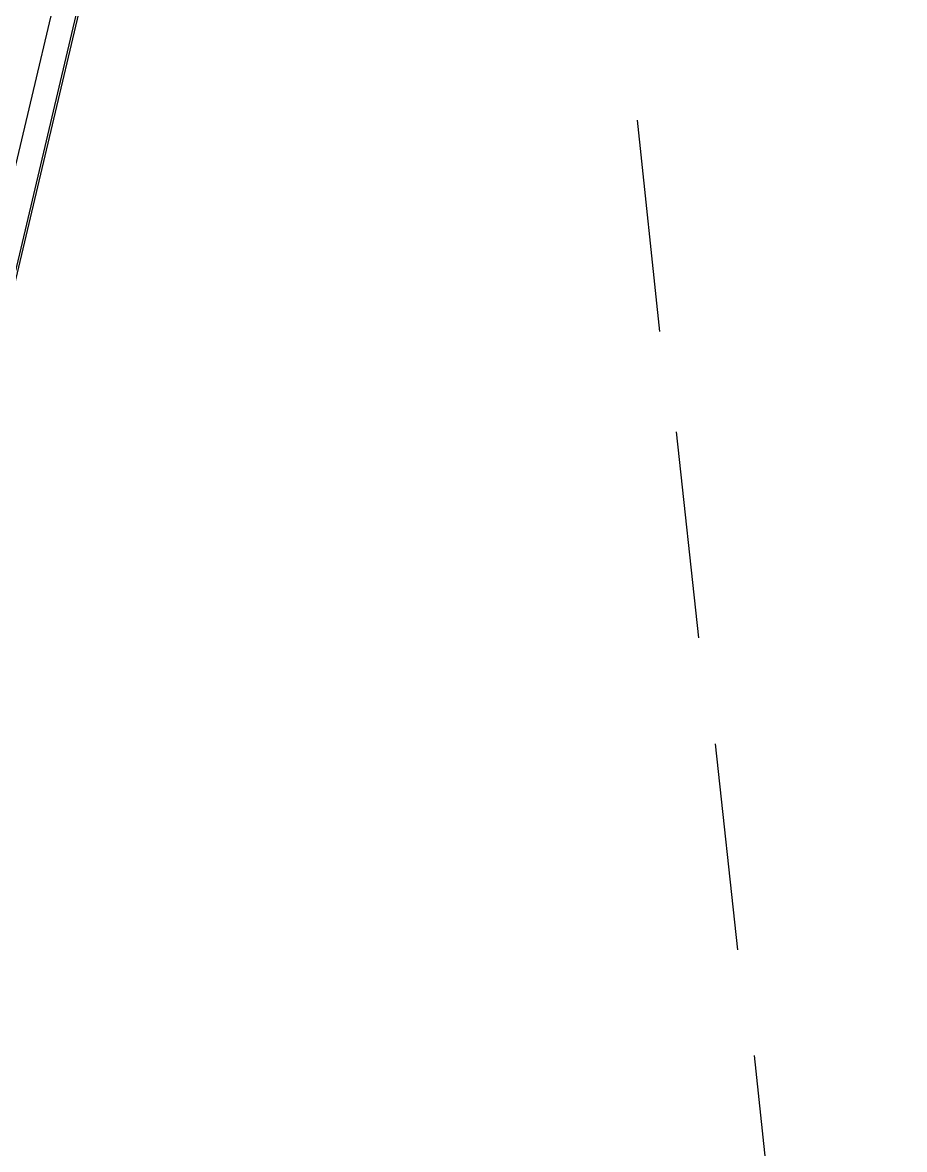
# Model space of a CAD drawing. Header units: feet. Extents: x -84 to 198, y -22 to 181.
# Drawn here: x 133.435 to 135.547, y 96.167 to 98.864 of the extents above; entities that cross this region are included whole.
import ezdxf

# ---------------------------------------------------------------- set-up
doc = ezdxf.new("R2010")
doc.units = ezdxf.units.FT
doc.layers.add('A-LINEA', color=7, linetype='CONTINUOUS')

msp = doc.modelspace()

# ---------------------------------------------------------------- linework, layer by layer
at = {"layer": 'A-LINEA'}
for p, q in [((135.1333, 105.7644), (133.3867, 98.3911)), ((134.9067, 98.6311), (134.96, 98.1244)), ((135, 97.8844), (135.0533, 97.3911)), ((135.0933, 97.1378), (135.1467, 96.6444)), ((135.1867, 96.3911), (135.24, 95.8978))]:
    msp.add_line(p, q, dxfattribs=at)
for points in [[(135.8933, 108.7111), (131.36, 89.5511), (124.5867, 91.1511), (124.44, 90.4978), (121.84, 91.1111), (121.3333, 88.9644), (118.2, 75.6978), (129.9467, 72.9244)], [(124.5867, 91.1511), (131.36, 89.5511), (135.2667, 106.0978)]]:
    msp.add_lwpolyline(points, dxfattribs=at)

doc.saveas('drawing.dxf')
